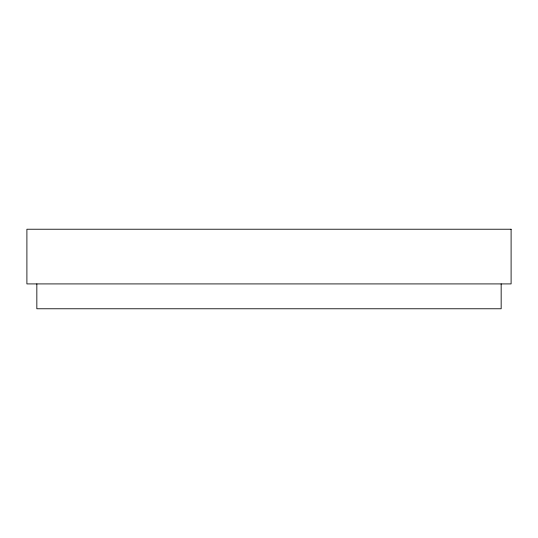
<?xml version="1.0" encoding="UTF-8"?>
<svg xmlns="http://www.w3.org/2000/svg" width="538" height="538" viewBox="0 0 538 538"><rect width="100%" height="100%" fill="white"/><g stroke="black" fill="none" stroke-linecap="round" stroke-linejoin="round"><path stroke-width="0.81" d="M501.16 283.916L501.16 308.772L36.84 308.772L36.84 283.916M511.1 229.228L26.9 229.228L26.9 283.916L511.1 283.916L511.1 229.228"/></g></svg>
